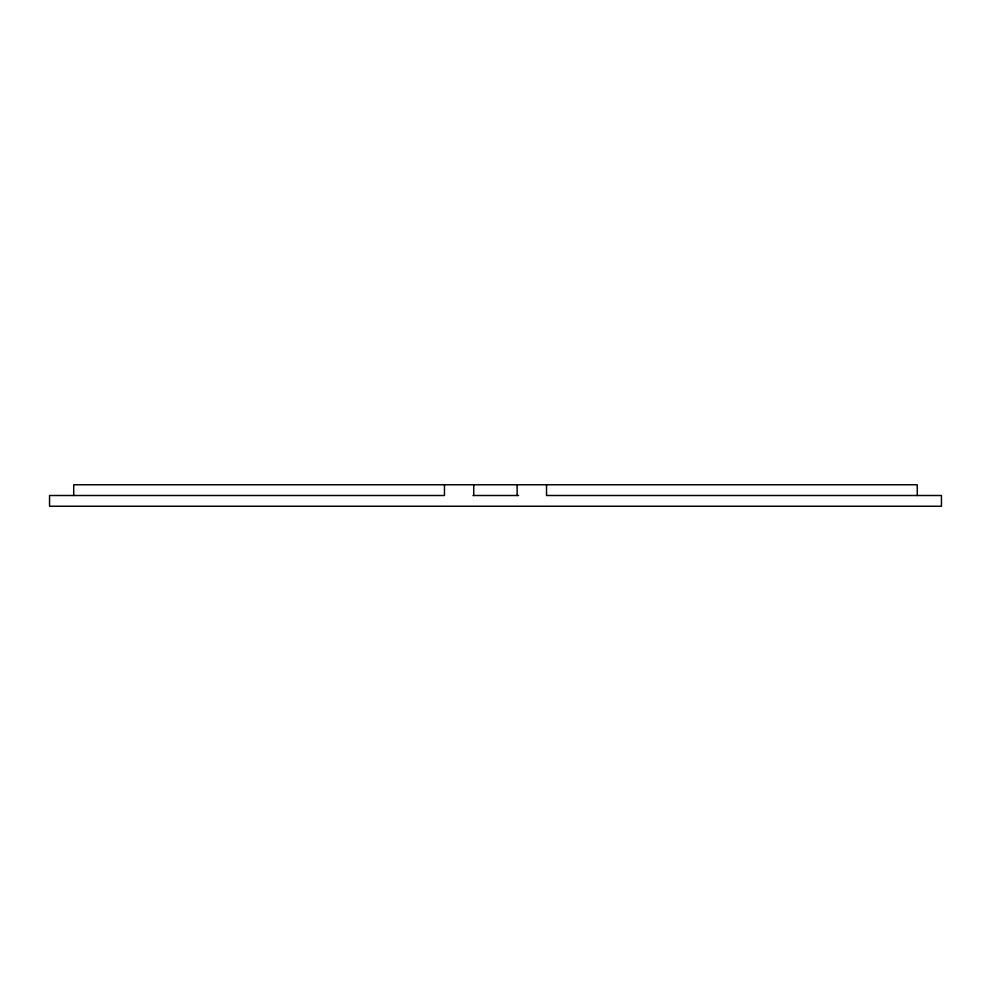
<?xml version="1.0" encoding="UTF-8"?>
<svg xmlns="http://www.w3.org/2000/svg" width="991" height="991" viewBox="0 0 991 991"><rect width="100%" height="100%" fill="white"/><g stroke="black" fill="none" stroke-linecap="round" stroke-linejoin="round"><path stroke-width="1.49" d="M472.992 495.5L518.578 495.5M917.27 495.5L917.27 484.76L73.73 484.76L73.73 495.5M546.537 484.76L546.537 495.5L941.45 495.5L941.45 506.24L49.55 506.24L49.55 495.5L444.464 495.5L444.464 484.76M517.129 484.76L517.129 495.5M473.748 484.76L473.748 495.5"/></g></svg>
